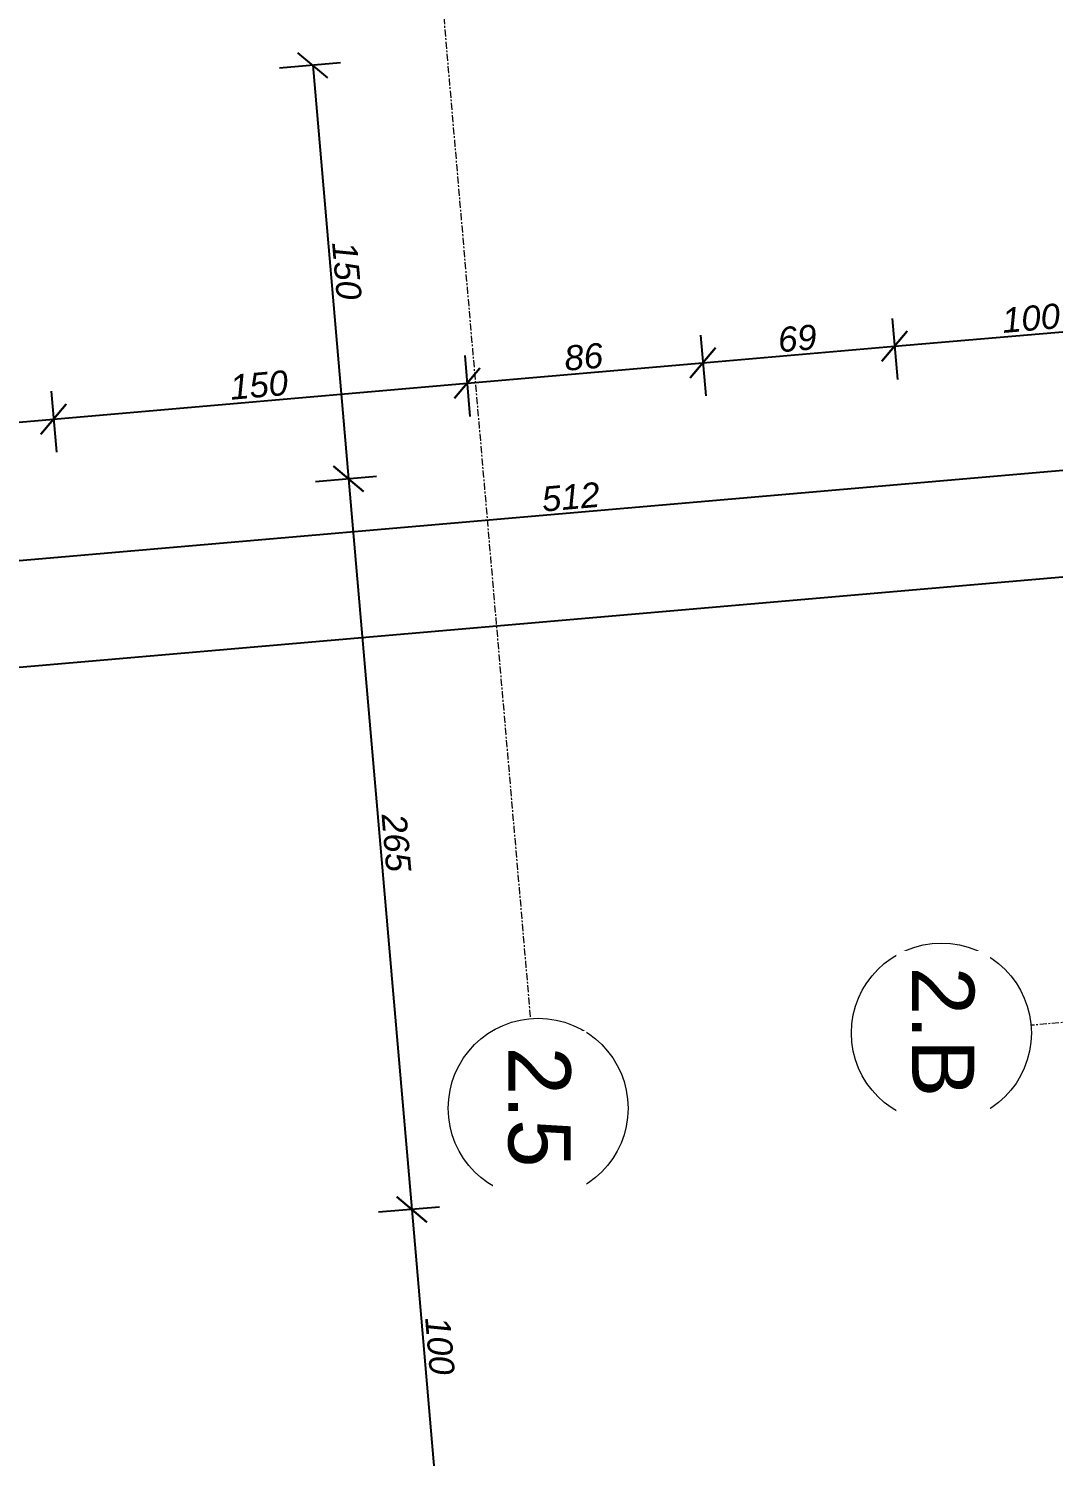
# Model space of a CAD drawing. Header units: millimetres. Extents: x -9331 to 290327, y -149899 to 15728.
# Drawn here: x 128447 to 128817, y -47021 to -46505 of the extents above; entities that cross this region are included whole.
import ezdxf

# ---------------------------------------------------------------- set-up
doc = ezdxf.new("R2010")
doc.units = ezdxf.units.MM
doc.header["$LTSCALE"] = 2
doc.linetypes.add('Grid Line', pattern=[2.2225, 1.27, -0.3175, 0.3175, -0.3175])
for name, color, linetype, lineweight in [('ENG-Grid', 11, 'Continuous', 9), ('ENG_Dim', 2, 'Continuous', 9), ('ENG_Grid', 11, 'Continuous', 9)]:
    doc.layers.add(name, color=color, linetype=linetype, lineweight=lineweight)
doc.styles.add('Arial_8', font='arial.ttf', dxfattribs={"height": 22.5})
doc.styles.add('Arial_I', font='ariali.ttf', dxfattribs={"height": 9})
doc.dimstyles.new('Achbert_-_2_5mm_Arial', dxfattribs={"dimscale": 30.48, "dimtxt": 12.753242, "dimasz": 0.328084, "dimexe": 0.393701, "dimexo": 0.0625, "dimgap": 0.04101, "dimtad": 1, "dimdec": 0, "dimzin": 0, "dimdsep": 46, "dimtxsty": 'Arial_I', "dimblk1": 'OBLIQUE', "dimblk2": 'OBLIQUE', "dimsah": 1, "dimcen": 0.09, "dimazin": 0, "dimtfac": 1, "dimtdec": 4, "dimtix": 1, "dimtmove": 0, "dimatfit": 3, "dimfxl": 0.393701, "dimfxlon": 1, "dimtvp": 1, "dimtolj": 1, "dimtzin": 0, "dimarcsym": 2})
doc.dimstyles.new('Achbert_-_2_5mm_Arial_2', dxfattribs={"dimscale": 30.48, "dimtxt": 12.753242, "dimasz": 0.328084, "dimexe": 0.393701, "dimexo": 0.0625, "dimgap": 0.04101, "dimtad": 1, "dimdec": 0, "dimzin": 0, "dimdsep": 46, "dimtxsty": 'Arial_I', "dimblk1": 'OBLIQUE', "dimblk2": 'OBLIQUE', "dimsah": 1, "dimcen": 0.09, "dimazin": 0, "dimtfac": 1, "dimtdec": 4, "dimtix": 1, "dimtmove": 0, "dimatfit": 3, "dimfxl": 0.393701, "dimfxlon": 1, "dimtvp": 1, "dimtolj": 1, "dimtzin": 0, "dimarcsym": 2})

# ---------------------------------------------------------------- blocks, each defined once
blk = doc.blocks.new('Grid - M_Grid Head - Circle-3648033-02')
at = {"layer": 'ENG-Grid'}
blk.add_circle((0, 0), 0.65, dxfattribs=at)
blk = doc.blocks.new('_Oblique')
at = {"color": 0, "linetype": 'ByBlock', "lineweight": -2}
blk.add_line((-0.5, -0.5), (0.5, 0.5), dxfattribs=at)
blk = doc.blocks.new('*D6407')
at = {"layer": 'DEFPOINTS', "color": 0, "transparency": 16777216}
for p in [(128454.65, -46634.13), (128455.68, -46646.08), (128271.82, -46649.95)]:
    blk.add_point(p, dxfattribs=at)
at = {"layer": 'ENG_Dim', "color": 0, "lineweight": -2, "transparency": 16777216}
for p, q in [((128454.81, -46636.03), (128456.71, -46658.04)), ((128272.86, -46661.9), (128455.68, -46646.08)), ((128271.99, -46651.84), (128273.89, -46673.86))]:
    blk.add_line(p, q, dxfattribs=at)
at = {"layer": 'ENG_Dim', "color": 0, "lineweight": -2, "transparency": 16777216, "xscale": 9.999999999999998, "yscale": 9.999999999999998, "zscale": 9.999999999999998}
for p, rotation in [((128455.68, -46646.08), 4.944926326246272), ((128272.86, -46661.9), 184.9449263262463)]:
    blk.add_blockref('_Oblique', p, dxfattribs=dict(at, rotation=rotation))
at = {"layer": 'ENG_Dim', "color": 0, "transparency": 16777216, "insert": (128363.77, -46648.17), "char_height": 9, "width": 34.6103, "attachment_point": 5, "rotation": 4.9449, "style": 'Arial_I'}
blk.add_mtext('\\A1;184', dxfattribs=at)
blk = doc.blocks.new('*D6408')
at = {"layer": 'DEFPOINTS', "color": 0, "transparency": 16777216}
for p in [(128604.09, -46621.2), (128454.65, -46634.13), (128605.12, -46633.15)]:
    blk.add_point(p, dxfattribs=at)
at = {"layer": 'ENG_Dim', "color": 0, "lineweight": -2, "transparency": 16777216}
for p, q in [((128604.25, -46623.1), (128606.16, -46645.11)), ((128454.81, -46636.03), (128456.71, -46658.04)), ((128455.68, -46646.08), (128605.12, -46633.15))]:
    blk.add_line(p, q, dxfattribs=at)
at = {"layer": 'ENG_Dim', "color": 0, "lineweight": -2, "transparency": 16777216, "xscale": 9.999999999999998, "yscale": 9.999999999999998, "zscale": 9.999999999999998}
for p, rotation in [((128605.12, -46633.15), 4.944926326246272), ((128455.68, -46646.08), 184.9449263262463)]:
    blk.add_blockref('_Oblique', p, dxfattribs=dict(at, rotation=rotation))
at = {"layer": 'ENG_Dim', "color": 0, "transparency": 16777216, "insert": (128529.9, -46633.8), "char_height": 9, "width": 34.6103, "attachment_point": 5, "rotation": 4.9449, "style": 'Arial_I'}
blk.add_mtext('\\A1;150', dxfattribs=at)
blk = doc.blocks.new('*D6409')
at = {"layer": 'DEFPOINTS', "color": 0, "transparency": 16777216}
for p in [(128689.27, -46613.83), (128604.09, -46621.2), (128690.3, -46625.78)]:
    blk.add_point(p, dxfattribs=at)
at = {"layer": 'ENG_Dim', "color": 0, "lineweight": -2, "transparency": 16777216}
for p, q in [((128689.43, -46615.73), (128691.34, -46637.74)), ((128604.25, -46623.1), (128606.16, -46645.11)), ((128605.12, -46633.15), (128690.3, -46625.78))]:
    blk.add_line(p, q, dxfattribs=at)
at = {"layer": 'ENG_Dim', "color": 0, "lineweight": -2, "transparency": 16777216, "xscale": 9.999999999999998, "yscale": 9.999999999999998, "zscale": 9.999999999999998}
for p, rotation in [((128690.3, -46625.78), 4.944926326246272), ((128605.12, -46633.15), 184.9449263262463)]:
    blk.add_blockref('_Oblique', p, dxfattribs=dict(at, rotation=rotation))
at = {"layer": 'ENG_Dim', "color": 0, "transparency": 16777216, "insert": (128647.21, -46623.64), "char_height": 9, "width": 23.0736, "attachment_point": 5, "rotation": 4.9449, "style": 'Arial_I'}
blk.add_mtext('\\A1;86', dxfattribs=at)
blk = doc.blocks.new('*D6410')
at = {"layer": 'DEFPOINTS', "color": 0, "transparency": 16777216}
for p in [(128758.51, -46607.84), (128689.27, -46613.83), (128759.55, -46619.79)]:
    blk.add_point(p, dxfattribs=at)
at = {"layer": 'ENG_Dim', "color": 0, "lineweight": -2, "transparency": 16777216}
for p, q in [((128758.68, -46609.74), (128760.58, -46631.75)), ((128689.43, -46615.73), (128691.34, -46637.74)), ((128690.3, -46625.78), (128759.55, -46619.79))]:
    blk.add_line(p, q, dxfattribs=at)
at = {"layer": 'ENG_Dim', "color": 0, "lineweight": -2, "transparency": 16777216, "xscale": 9.999999999999998, "yscale": 9.999999999999998, "zscale": 9.999999999999998}
for p, rotation in [((128759.55, -46619.79), 4.944926326246272), ((128690.3, -46625.78), 184.9449263262463)]:
    blk.add_blockref('_Oblique', p, dxfattribs=dict(at, rotation=rotation))
at = {"layer": 'ENG_Dim', "color": 0, "transparency": 16777216, "insert": (128724.42, -46616.97), "char_height": 9, "width": 23.0736, "attachment_point": 5, "rotation": 4.9449, "style": 'Arial_I'}
blk.add_mtext('\\A1;69', dxfattribs=at)
blk = doc.blocks.new('*D6411')
at = {"layer": 'DEFPOINTS', "color": 0, "transparency": 16777216}
for p in [(128858.14, -46599.22), (128758.51, -46607.84), (128859.17, -46611.17)]:
    blk.add_point(p, dxfattribs=at)
at = {"layer": 'ENG_Dim', "color": 0, "lineweight": -2, "transparency": 16777216}
for p, q in [((128858.3, -46601.12), (128860.21, -46623.13)), ((128758.68, -46609.74), (128760.58, -46631.75)), ((128759.55, -46619.79), (128859.17, -46611.17))]:
    blk.add_line(p, q, dxfattribs=at)
at = {"layer": 'ENG_Dim', "color": 0, "lineweight": -2, "transparency": 16777216, "xscale": 9.999999999999998, "yscale": 9.999999999999998, "zscale": 9.999999999999998}
for p, rotation in [((128859.17, -46611.17), 4.944926326246272), ((128759.55, -46619.79), 184.9449263262463)]:
    blk.add_blockref('_Oblique', p, dxfattribs=dict(at, rotation=rotation))
at = {"layer": 'ENG_Dim', "color": 0, "transparency": 16777216, "insert": (128808.86, -46609.66), "char_height": 9, "width": 34.6103, "attachment_point": 5, "rotation": 4.9449, "style": 'Arial_I'}
blk.add_mtext('\\A1;100', dxfattribs=at)
blk = doc.blocks.new('*D6438')
at = {"layer": 'DEFPOINTS', "color": 0, "transparency": 16777216}
for p in [(128897.32, -46646.02), (128386.73, -46690.19), (128387.77, -46702.15)]:
    blk.add_point(p, dxfattribs=at)
at = {"layer": 'ENG_Dim', "color": 0, "lineweight": -2, "transparency": 16777216}
for p, q in [((128897.48, -46647.91), (128899.39, -46669.93)), ((128898.35, -46657.97), (128387.77, -46702.15)), ((128386.9, -46692.09), (128388.8, -46714.1))]:
    blk.add_line(p, q, dxfattribs=at)
at = {"layer": 'ENG_Dim', "color": 0, "lineweight": -2, "transparency": 16777216, "xscale": 9.999999999999998, "yscale": 9.999999999999998, "zscale": 9.999999999999998}
for p, rotation in [((128898.35, -46657.97), 4.944926326246284), ((128387.77, -46702.15), 184.9449263262463)]:
    blk.add_blockref('_Oblique', p, dxfattribs=dict(at, rotation=rotation))
at = {"layer": 'ENG_Dim', "color": 0, "transparency": 16777216, "insert": (128642.56, -46674.24), "char_height": 9, "width": 34.6103, "attachment_point": 5, "rotation": 4.9449, "style": 'Arial_I'}
blk.add_mtext('\\A1;512', dxfattribs=at)
blk = doc.blocks.new('*D6441')
at = {"layer": 'DEFPOINTS', "color": 0, "transparency": 16777216}
for p in [(128900.61, -46684.1), (128901.65, -46696.05), (127534.57, -46802.29)]:
    blk.add_point(p, dxfattribs=at)
at = {"layer": 'ENG_Dim', "color": 0, "lineweight": -2, "transparency": 16777216}
for p, q in [((128900.78, -46685.99), (128902.68, -46708.01)), ((127535.6, -46814.24), (128901.65, -46696.05)), ((127534.73, -46804.18), (127536.64, -46826.2))]:
    blk.add_line(p, q, dxfattribs=at)
at = {"layer": 'ENG_Dim', "color": 0, "lineweight": -2, "transparency": 16777216, "xscale": 9.999999999999998, "yscale": 9.999999999999998, "zscale": 9.999999999999998}
for p, rotation in [((128901.65, -46696.05), 4.944926326246272), ((127535.6, -46814.24), 184.9449263262463)]:
    blk.add_blockref('_Oblique', p, dxfattribs=dict(at, rotation=rotation))
at = {"layer": 'ENG_Dim', "color": 0, "transparency": 16777216, "insert": (128218.12, -46749.32), "char_height": 9, "width": 46.1471, "attachment_point": 5, "rotation": 4.9449, "style": 'Arial_I'}
blk.add_mtext('\\A1;1371', dxfattribs=at)
blk = doc.blocks.new('*D6843')
at = {"layer": 'DEFPOINTS', "color": 0, "transparency": 16777216}
for p in [(128561.31, -46517.21), (128562.28, -46667.69), (128574.24, -46666.65)]:
    blk.add_point(p, dxfattribs=at)
at = {"layer": 'ENG_Dim', "color": 0, "lineweight": -2, "transparency": 16777216}
for p, q in [((128559.41, -46517.38), (128537.4, -46519.28)), ((128549.35, -46518.25), (128562.28, -46667.69)), ((128572.34, -46666.82), (128550.33, -46668.72))]:
    blk.add_line(p, q, dxfattribs=at)
at = {"layer": 'ENG_Dim', "color": 0, "lineweight": -2, "transparency": 16777216, "xscale": 9.999999999999998, "yscale": 9.999999999999998, "zscale": 9.999999999999998}
for p, rotation in [((128549.35, -46518.25), 94.94503995083879), ((128562.28, -46667.69), 274.9450399508388)]:
    blk.add_blockref('_Oblique', p, dxfattribs=dict(at, rotation=rotation))
at = {"layer": 'ENG_Dim', "color": 0, "transparency": 16777216, "insert": (128561.64, -46592.46), "char_height": 9, "width": 34.6103, "attachment_point": 5, "rotation": 274.945, "style": 'Arial_I'}
blk.add_mtext('\\A1;150', dxfattribs=at)
blk = doc.blocks.new('*D6844')
at = {"layer": 'DEFPOINTS', "color": 0, "transparency": 16777216}
for p in [(128574.24, -46666.65), (128597.08, -46930.67), (128585.12, -46931.7)]:
    blk.add_point(p, dxfattribs=at)
at = {"layer": 'ENG_Dim', "color": 0, "lineweight": -2, "transparency": 16777216}
for p, q in [((128572.34, -46666.82), (128550.33, -46668.72)), ((128562.28, -46667.69), (128585.12, -46931.7)), ((128595.18, -46930.83), (128573.17, -46932.74))]:
    blk.add_line(p, q, dxfattribs=at)
at = {"layer": 'ENG_Dim', "color": 0, "lineweight": -2, "transparency": 16777216, "xscale": 9.999999999999998, "yscale": 9.999999999999998, "zscale": 9.999999999999998}
for p, rotation in [((128562.28, -46667.69), 94.94492632620626), ((128585.12, -46931.7), 274.9449263262063)]:
    blk.add_blockref('_Oblique', p, dxfattribs=dict(at, rotation=rotation))
at = {"layer": 'ENG_Dim', "color": 0, "transparency": 16777216, "insert": (128579.53, -46799.19), "char_height": 9, "width": 34.6103, "attachment_point": 5, "rotation": 274.9449, "style": 'Arial_I'}
blk.add_mtext('\\A1;265', dxfattribs=at)
blk = doc.blocks.new('*D6845')
at = {"layer": 'DEFPOINTS', "color": 0, "transparency": 16777216}
for p in [(128597.08, -46930.67), (128593.74, -47031.33), (128605.7, -47030.29)]:
    blk.add_point(p, dxfattribs=at)
at = {"layer": 'ENG_Dim', "color": 0, "lineweight": -2, "transparency": 16777216}
for p, q in [((128595.18, -46930.83), (128573.17, -46932.74)), ((128585.12, -46931.7), (128593.74, -47031.33)), ((128603.8, -47030.46), (128581.79, -47032.36))]:
    blk.add_line(p, q, dxfattribs=at)
at = {"layer": 'ENG_Dim', "color": 0, "lineweight": -2, "transparency": 16777216, "xscale": 9.999999999999998, "yscale": 9.999999999999998, "zscale": 9.999999999999998}
for p, rotation in [((128585.12, -46931.7), 94.94492632620626), ((128593.74, -47031.33), 274.9449263262063)]:
    blk.add_blockref('_Oblique', p, dxfattribs=dict(at, rotation=rotation))
at = {"layer": 'ENG_Dim', "color": 0, "transparency": 16777216, "insert": (128595.26, -46981.01), "char_height": 9, "width": 34.6103, "attachment_point": 5, "rotation": 274.9449, "style": 'Arial_I'}
blk.add_mtext('\\A1;100', dxfattribs=at)

msp = doc.modelspace()

# ---------------------------------------------------------------- linework, layer by layer
at = {"layer": 'ENG_Grid', "linetype": 'Grid Line'}
for p, q in [((128430.78, -44583.33), (128627.99, -46862.75)), ((130634.64, -46707.2), (128808.88, -46865.17))]:
    msp.add_line(p, q, dxfattribs=at)

# ---------------------------------------------------------------- block references
at = {"layer": 'ENG-Grid'}
for p, xscale, yscale, zscale, rotation in [((128776.5, -46867.97), 49.99999999999998, 49.99999999999998, 49.99999999999998, 94.94492632623822), ((128630.8, -46895.13), 49.99999999999997, 49.99999999999997, 49.99999999999997, 184.9449263262382)]:
    msp.add_blockref('Grid - M_Grid Head - Circle-3648033-02', p, dxfattribs=dict(at, xscale=xscale, yscale=yscale, zscale=zscale, rotation=rotation))

# ---------------------------------------------------------------- texts
at = {"layer": 'ENG-Grid', "insert": (128753.91, -46444.65), "char_height": 22.5, "width": 59.7257, "attachment_point": 1, "rotation": 270, "style": 'Arial_8', "bg_fill": 3, "box_fill_scale": 1.25, "bg_fill_color": 256, "bg_fill_true_color": 13158600, "bg_fill_transparency": 0}
msp.add_mtext('2.C', dxfattribs=at)

# ---------------------------------------------------------------- dimensions: what is measured, and where the dimension line sits
at = {"layer": 'ENG_Dim'}
for base, p1, p2, angle, dimstyle, override, picture, middle in [((128562.28, -46667.69), (128561.31, -46517.21), (128574.24, -46666.65), 274.945, 'Achbert_-_2_5mm_Arial_2', {"dimpost": '<>', "dimfxl": 150}, '*D6843', (128561.64, -46592.46)), ((128859.17, -46611.17), (128758.51, -46607.84), (128858.14, -46599.22), 4.9449, 'Achbert_-_2_5mm_Arial', {"dimpost": '<>', "dimfxl": 100}, '*D6411', (128808.86, -46609.66)), ((128759.55, -46619.79), (128689.27, -46613.83), (128758.51, -46607.84), 4.9449, 'Achbert_-_2_5mm_Arial', {"dimpost": '<>', "dimfxl": 69.5}, '*D6410', (128724.42, -46616.97)), ((128690.304, -46625.785), (128604.0879, -46621.1996), (128689.2696, -46613.8296), 4.9449, 'Achbert_-_2_5mm_Arial', {"dimpost": '<>', "dimfxl": 85.5}, '*D6409', (128647.209, -46623.6435)), ((128605.12, -46633.15), (128454.65, -46634.13), (128604.09, -46621.2), 4.9449, 'Achbert_-_2_5mm_Arial', {"dimpost": '<>', "dimfxl": 150}, '*D6408', (128529.9, -46633.8)), ((128455.68, -46646.08), (128271.82, -46649.95), (128454.65, -46634.13), 4.9449, 'Achbert_-_2_5mm_Arial', {"dimpost": '<>', "dimfxl": 183.504592}, '*D6407', (128363.77, -46648.17)), ((128387.77, -46702.15), (128897.32, -46646.02), (128386.73, -46690.19), 4.9449, 'Achbert_-_2_5mm_Arial', {"dimpost": '<>', "dimfxl": 512.492885}, '*D6438', (128642.56, -46674.24)), ((128585.12, -46931.7), (128574.24, -46666.65), (128597.08, -46930.67), 274.9449, 'Achbert_-_2_5mm_Arial_2', {"dimpost": '<>', "dimfxl": 265}, '*D6844', (128579.53, -46799.19)), ((128901.65, -46696.05), (127534.57, -46802.29), (128900.61, -46684.1), 4.9449, 'Achbert_-_2_5mm_Arial', {"dimpost": '<>', "dimfxl": 1371.14789}, '*D6441', (128218.12, -46749.32)), ((128593.74, -47031.33), (128597.08, -46930.67), (128605.7, -47030.29), 274.9449, 'Achbert_-_2_5mm_Arial_2', {"dimpost": '<>', "dimfxl": 100}, '*D6845', (128595.26, -46981.01))]:
    dim = msp.add_linear_dim(base=base, p1=p1, p2=p2, angle=angle, dimstyle=dimstyle, override=override, dxfattribs=at)
    dim.commit()
    dim.dimension.update_dxf_attribs({"geometry": picture, "text_midpoint": middle})

# ---------------------------------------------------------------- next in the draw order: texts
at = {"layer": 'ENG-Grid', "char_height": 22.5, "attachment_point": 1, "rotation": 270, "style": 'Arial_8', "bg_fill": 3, "box_fill_scale": 1.25, "bg_fill_color": 256, "bg_fill_true_color": 13158600, "bg_fill_transparency": 0}
for s, insert, width in [('2.B', (128788.39, -46843.99), 57.7215), ('2.5', (128642.55, -46872.85), 53.3122)]:
    msp.add_mtext(s, dxfattribs=dict(at, insert=insert, width=width))

doc.saveas('drawing.dxf')
